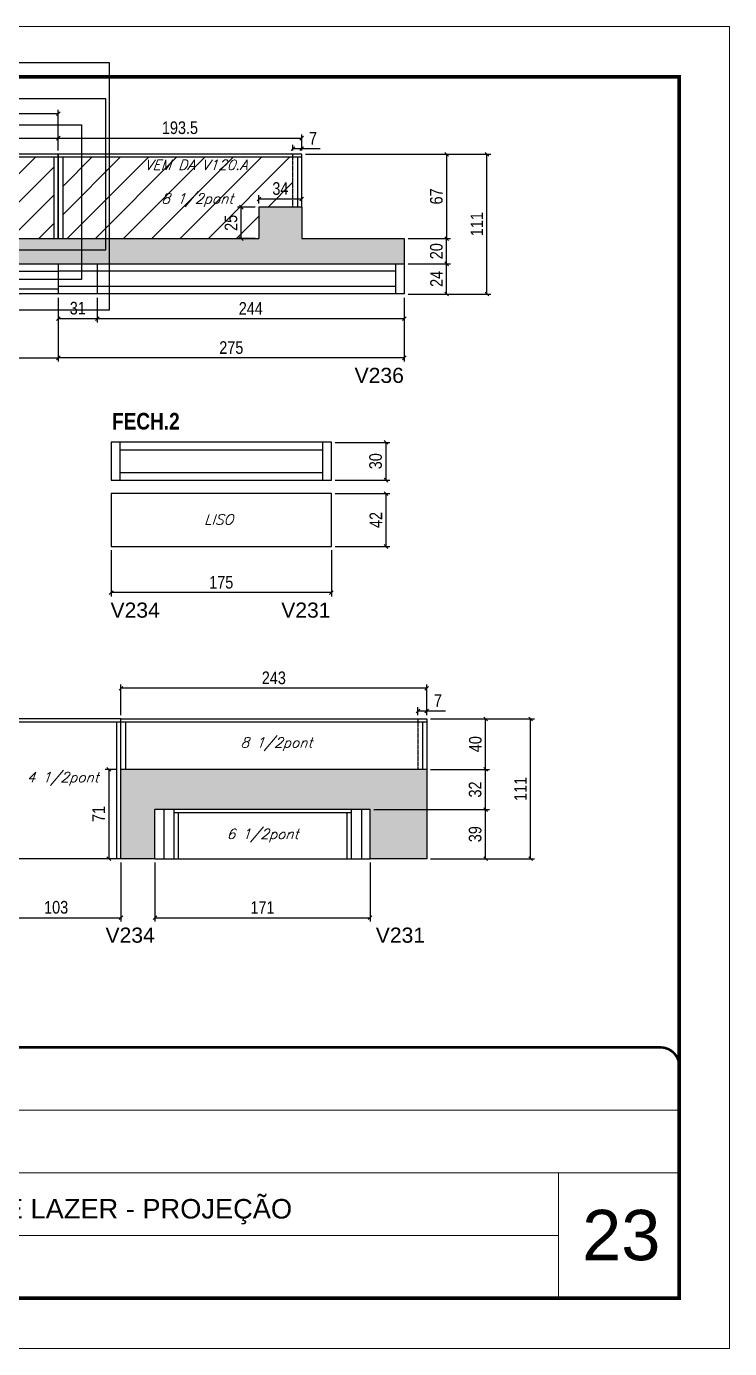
# Model space of a CAD drawing. Extents: x 2603 to 22413, y 1253 to 30260.
# Drawn here: x 6713 to 7271, y 23076 to 24126 of the extents above; entities that cross this region are included whole.
import ezdxf

# ---------------------------------------------------------------- set-up
doc = ezdxf.new("R2010")
doc.units = 0
for name, pattern in [('CONTINUO', [0]), ('DASHED', [0.75, 0.5, -0.25]), ('HIDDEN', [0.375, 0.25, -0.125])]:
    doc.linetypes.add(name, pattern=pattern)
for name, color, linetype in [('5', 5, 'Continuous'), ('COTA', 241, 'Continuous'), ('NOMENCLATURA', 7, 'Continuous'), ('Painéis', 200, 'Continuous'), ('SARR_2.2x7', 40, 'Continuous'), ('SARR_3.5x7', 81, 'Continuous'), ('texto', 7, 'Continuous')]:
    doc.layers.add(name, color=color, linetype=linetype)
for name, color, linetype, lineweight in [('CARIMBO', 255, 'Continuous', 9), ('Folhas', 255, 'Continuous', 9), ('Hachura', 251, 'Continuous', 9), ('SARRAFO DE PRESSAO', 251, 'DASHED', 9)]:
    doc.layers.add(name, color=color, linetype=linetype, lineweight=lineweight)
doc.styles.add('ARIAL', font='arial.ttf')
doc.styles.add('COTA TECNICA', font='techl___.ttf', dxfattribs={"height": 10})
doc.styles.add('Romans', font='romans.shx')
doc.styles.get("Standard").update_dxf_attribs({"font": 'arial.ttf'})
doc.styles.add('TECNICA', font='techb___.ttf', dxfattribs={"height": 10})
doc.dimstyles.new('PAINEL', dxfattribs={"dimtxt": 10, "dimasz": 3, "dimexe": 3, "dimexo": 3, "dimgap": 3, "dimtad": 1, "dimdec": 1, "dimzin": 12, "dimdsep": 46, "dimtxsty": 'COTA TECNICA', "dimblk1": 'OBLIQUE', "dimblk2": 'OBLIQUE', "dimsah": 1, "dimcen": 0.9, "dimclrd": 4, "dimclre": 4, "dimclrt": 240, "dimadec": 1, "dimazin": 3, "dimtfac": 1, "dimtdec": 1, "dimtmove": 0, "dimatfit": 3, "dimfxl": 1, "dimtolj": 1, "dimtzin": 12, "dimarcsym": 0})

# ---------------------------------------------------------------- blocks, each defined once
blk = doc.blocks.new('9999999999')
at = {"color": 30, "linetype": 'CONTINUO'}
for p, q in [((98564.6, 34379.6), (99584, 34379.6)), ((98564.6, 34329.8), (99488, 34329.8)), ((99584, 34329.8), (99488, 34329.8)), ((99488, 34329.8), (99488, 34230.2)), ((98564.6, 34280), (99488, 34280))]:
    blk.add_line(p, q, dxfattribs=at)
at = {"color": 30, "linetype": 'CONTINUO', "const_width": 2}
blk.add_lwpolyline([(99584, 34230.2), (99584, 34414.4, 0.414214), (99569, 34429.4), (98229, 34429.4, 0.414214), (98214, 34414.4), (98214, 34245.2, 0.414214), (98229, 34230.2), (99584, 34230.2)], format="xyb", dxfattribs=at)
at = {"layer": 'Folhas'}
blk.add_lwpolyline([(98139, 34190.2), (99624, 34190.2), (99624, 35240.2), (98139, 35240.2)], close=True, dxfattribs=at)
at = {"layer": 'Folhas', "color": 30, "const_width": 3}
blk.add_lwpolyline([(98214, 34230.2), (99584, 34230.2), (99584, 35200.2), (98214, 35200.2)], close=True, dxfattribs=at)
at = {"color": 7, "linetype": 'Continuous', "ltscale": 5, "style": 'ARIAL'}
blk.add_text('BUSINESS CENTER E LAZER - PROJEÇÃO', height=15.483, dxfattribs=at).set_placement((98837.7, 34293.5))
blk = doc.blocks.new('_Oblique')
at = {"color": 0, "linetype": 'ByBlock', "lineweight": -2}
blk.add_line((-0.5, -0.5), (0.5, 0.5), dxfattribs=at)
blk = doc.blocks.new('*D492')
at = {"layer": 'COTA', "color": 4, "linetype": 'ByBlock', "lineweight": -2, "transparency": 16777216}
for p, q in [((6738, 23910.8), (6738, 23860.1)), ((7013, 23910.8), (7013, 23860.1)), ((7013, 23863.1), (6738, 23863.1))]:
    blk.add_line(p, q, dxfattribs=at)
at = {"layer": 'Defpoints', "color": 0, "linetype": 'ByBlock', "transparency": 16777216}
for p in [(6738, 23913.8), (7013, 23913.8), (6738, 23863.1)]:
    blk.add_point(p, dxfattribs=at)
at = {"layer": 'COTA', "color": 4, "linetype": 'ByBlock', "lineweight": -2, "transparency": 16777216, "xscale": 3, "yscale": 3, "zscale": 3, "rotation": 180}
blk.add_blockref('_Oblique', (6738, 23863.1), dxfattribs=at)
at = {"layer": 'COTA', "color": 4, "linetype": 'ByBlock', "lineweight": -2, "transparency": 16777216, "xscale": 3, "yscale": 3, "zscale": 3}
blk.add_blockref('_Oblique', (7013, 23863.1), dxfattribs=at)
at = {"layer": 'COTA', "color": 240, "linetype": 'ByBlock', "transparency": 16777216, "insert": (6875.5, 23871.2), "char_height": 10, "attachment_point": 5, "style": 'COTA TECNICA'}
blk.add_mtext('\\A1;275', dxfattribs=at)
blk = doc.blocks.new('*D493')
at = {"layer": 'COTA', "color": 4, "linetype": 'ByBlock', "lineweight": -2, "transparency": 16777216}
for p, q in [((6494, 23908.8), (6494, 23860.1)), ((6738, 23910.8), (6738, 23860.1)), ((6494, 23863.1), (6738, 23863.1))]:
    blk.add_line(p, q, dxfattribs=at)
at = {"layer": 'Defpoints', "color": 0, "linetype": 'ByBlock', "transparency": 16777216}
for p in [(6494, 23911.8), (6738, 23913.8), (6738, 23863.1)]:
    blk.add_point(p, dxfattribs=at)
at = {"layer": 'COTA', "color": 4, "linetype": 'ByBlock', "lineweight": -2, "transparency": 16777216, "xscale": 3, "yscale": 3, "zscale": 3, "rotation": 180}
blk.add_blockref('_Oblique', (6494, 23863.1), dxfattribs=at)
at = {"layer": 'COTA', "color": 4, "linetype": 'ByBlock', "lineweight": -2, "transparency": 16777216, "xscale": 3, "yscale": 3, "zscale": 3}
blk.add_blockref('_Oblique', (6738, 23863.1), dxfattribs=at)
at = {"layer": 'COTA', "color": 240, "linetype": 'ByBlock', "transparency": 16777216, "insert": (6616, 23871.2), "char_height": 10, "attachment_point": 5, "style": 'COTA TECNICA'}
blk.add_mtext('\\A1;244', dxfattribs=at)
blk = doc.blocks.new('*D2672')
at = {"layer": 'COTA', "color": 4, "linetype": 'ByBlock', "lineweight": -2, "transparency": 16777216}
for p, q in [((6894.5, 23982.8), (6880.4, 23982.8)), ((6883.4, 23957.8), (6883.4, 23982.8)), ((6894.5, 23957.8), (6880.4, 23957.8))]:
    blk.add_line(p, q, dxfattribs=at)
at = {"layer": 'Defpoints', "color": 0, "linetype": 'ByBlock', "transparency": 16777216}
for p in [(6883.4, 23982.8), (6897.5, 23982.8), (6897.5, 23957.8)]:
    blk.add_point(p, dxfattribs=at)
at = {"layer": 'COTA', "color": 4, "linetype": 'ByBlock', "lineweight": -2, "transparency": 16777216, "xscale": 3, "yscale": 3, "zscale": 3}
for p, rotation in [((6883.4, 23982.8), 90), ((6883.4, 23957.8), 270)]:
    blk.add_blockref('_Oblique', p, dxfattribs=dict(at, rotation=rotation))
at = {"layer": 'COTA', "color": 240, "linetype": 'ByBlock', "transparency": 16777216, "insert": (6875.3, 23970.3), "char_height": 10, "attachment_point": 5, "rotation": 90, "style": 'COTA TECNICA'}
blk.add_mtext('\\A1;25', dxfattribs=at)
blk = doc.blocks.new('*D2673')
at = {"layer": 'COTA', "color": 4, "linetype": 'ByBlock', "lineweight": -2, "transparency": 16777216}
for p, q in [((6897.5, 23985.8), (6897.5, 23992.3)), ((6897.5, 23989.3), (6931.5, 23989.3)), ((6931.5, 23985.8), (6931.5, 23992.3))]:
    blk.add_line(p, q, dxfattribs=at)
at = {"layer": 'Defpoints', "color": 0, "linetype": 'ByBlock', "transparency": 16777216}
for p in [(6897.5, 23982.8), (6931.5, 23989.3), (6931.5, 23982.8)]:
    blk.add_point(p, dxfattribs=at)
at = {"layer": 'COTA', "color": 4, "linetype": 'ByBlock', "lineweight": -2, "transparency": 16777216, "xscale": 3, "yscale": 3, "zscale": 3, "rotation": 180}
blk.add_blockref('_Oblique', (6897.5, 23989.3), dxfattribs=at)
at = {"layer": 'COTA', "color": 4, "linetype": 'ByBlock', "lineweight": -2, "transparency": 16777216, "xscale": 3, "yscale": 3, "zscale": 3}
blk.add_blockref('_Oblique', (6931.5, 23989.3), dxfattribs=at)
at = {"layer": 'COTA', "color": 240, "linetype": 'ByBlock', "transparency": 16777216, "insert": (6914.5, 23997.5), "char_height": 10, "attachment_point": 5, "style": 'COTA TECNICA'}
blk.add_mtext('\\A1;34', dxfattribs=at)
blk = doc.blocks.new('*D2676')
at = {"layer": 'COTA', "color": 4, "linetype": 'ByBlock', "lineweight": -2, "transparency": 16777216}
for p, q in [((6494, 24027.8), (6494, 24040.6)), ((6494, 24037.6), (6738, 24037.6)), ((6738, 24027.8), (6738, 24040.6))]:
    blk.add_line(p, q, dxfattribs=at)
at = {"layer": 'Defpoints', "color": 0, "linetype": 'ByBlock', "transparency": 16777216}
for p in [(6738, 24037.6), (6494, 24024.8), (6738, 24024.8)]:
    blk.add_point(p, dxfattribs=at)
at = {"layer": 'COTA', "color": 4, "linetype": 'ByBlock', "lineweight": -2, "transparency": 16777216, "xscale": 3, "yscale": 3, "zscale": 3, "rotation": 180}
blk.add_blockref('_Oblique', (6494, 24037.6), dxfattribs=at)
at = {"layer": 'COTA', "color": 4, "linetype": 'ByBlock', "lineweight": -2, "transparency": 16777216, "xscale": 3, "yscale": 3, "zscale": 3}
blk.add_blockref('_Oblique', (6738, 24037.6), dxfattribs=at)
at = {"layer": 'COTA', "color": 240, "linetype": 'ByBlock', "transparency": 16777216, "insert": (6616, 24045.6), "char_height": 10, "attachment_point": 5, "style": 'COTA TECNICA'}
blk.add_mtext('\\A1;244', dxfattribs=at)
blk = doc.blocks.new('*D2677')
at = {"layer": 'COTA', "color": 4, "linetype": 'ByBlock', "lineweight": -2, "transparency": 16777216}
for p, q in [((6738, 24027.8), (6738, 24040.6)), ((6738, 24037.6), (6931.5, 24037.6)), ((6931.5, 24027.8), (6931.5, 24040.6))]:
    blk.add_line(p, q, dxfattribs=at)
at = {"layer": 'Defpoints', "color": 0, "linetype": 'ByBlock', "transparency": 16777216}
for p in [(6931.5, 24037.6), (6738, 24024.8), (6931.5, 24024.8)]:
    blk.add_point(p, dxfattribs=at)
at = {"layer": 'COTA', "color": 4, "linetype": 'ByBlock', "lineweight": -2, "transparency": 16777216, "xscale": 3, "yscale": 3, "zscale": 3, "rotation": 180}
blk.add_blockref('_Oblique', (6738, 24037.6), dxfattribs=at)
at = {"layer": 'COTA', "color": 4, "linetype": 'ByBlock', "lineweight": -2, "transparency": 16777216, "xscale": 3, "yscale": 3, "zscale": 3}
blk.add_blockref('_Oblique', (6931.5, 24037.6), dxfattribs=at)
at = {"layer": 'COTA', "color": 240, "linetype": 'ByBlock', "transparency": 16777216, "insert": (6834.7, 24045.8), "char_height": 10, "attachment_point": 5, "style": 'COTA TECNICA'}
blk.add_mtext('\\A1;193.5', dxfattribs=at)
blk = doc.blocks.new('*D2678')
at = {"layer": 'COTA', "color": 4, "linetype": 'ByBlock', "lineweight": -2, "transparency": 16777216}
for p, q in [((6494, 24027.8), (6494, 24060.1)), ((6494, 24057.1), (6738, 24057.1)), ((6738, 24027.8), (6738, 24060.1))]:
    blk.add_line(p, q, dxfattribs=at)
at = {"layer": 'Defpoints', "color": 0, "linetype": 'ByBlock', "transparency": 16777216}
for p in [(6738, 24057.1), (6494, 24024.8), (6738, 24024.8)]:
    blk.add_point(p, dxfattribs=at)
at = {"layer": 'COTA', "color": 4, "linetype": 'ByBlock', "lineweight": -2, "transparency": 16777216, "xscale": 3, "yscale": 3, "zscale": 3, "rotation": 180}
blk.add_blockref('_Oblique', (6494, 24057.1), dxfattribs=at)
at = {"layer": 'COTA', "color": 4, "linetype": 'ByBlock', "lineweight": -2, "transparency": 16777216, "xscale": 3, "yscale": 3, "zscale": 3}
blk.add_blockref('_Oblique', (6738, 24057.1), dxfattribs=at)
at = {"layer": 'COTA', "color": 240, "linetype": 'ByBlock', "transparency": 16777216, "insert": (6616, 24066.3), "char_height": 10, "attachment_point": 5, "style": 'COTA TECNICA'}
blk.add_mtext('\\A1;(3x)', dxfattribs=at)
blk = doc.blocks.new('*D494')
at = {"layer": 'COTA', "color": 4, "linetype": 'ByBlock', "lineweight": -2, "transparency": 16777216}
for p, q in [((7016, 23937.8), (7049.6, 23937.8)), ((7046.6, 23913.8), (7046.6, 23937.8)), ((7016, 23913.8), (7049.6, 23913.8))]:
    blk.add_line(p, q, dxfattribs=at)
at = {"layer": 'Defpoints', "color": 0, "linetype": 'ByBlock', "transparency": 16777216}
for p in [(7013, 23937.8), (7046.6, 23937.8), (7013, 23913.8)]:
    blk.add_point(p, dxfattribs=at)
at = {"layer": 'COTA', "color": 4, "linetype": 'ByBlock', "lineweight": -2, "transparency": 16777216, "xscale": 3, "yscale": 3, "zscale": 3}
for p, rotation in [((7046.6, 23937.8), 90), ((7046.6, 23913.8), 270)]:
    blk.add_blockref('_Oblique', p, dxfattribs=dict(at, rotation=rotation))
at = {"layer": 'COTA', "color": 240, "linetype": 'ByBlock', "transparency": 16777216, "insert": (7038.6, 23925.8), "char_height": 10, "attachment_point": 5, "rotation": 90, "style": 'COTA TECNICA'}
blk.add_mtext('\\A1;24', dxfattribs=at)
blk = doc.blocks.new('*D2679')
at = {"layer": 'COTA', "color": 4, "linetype": 'ByBlock', "lineweight": -2, "transparency": 16777216}
for p, q in [((7016, 23957.8), (7049.6, 23957.8)), ((7046.6, 23937.8), (7046.6, 23957.8)), ((7016, 23937.8), (7049.6, 23937.8))]:
    blk.add_line(p, q, dxfattribs=at)
at = {"layer": 'Defpoints', "color": 0, "linetype": 'ByBlock', "transparency": 16777216}
for p in [(7013, 23957.8), (7046.6, 23957.8), (7013, 23937.8)]:
    blk.add_point(p, dxfattribs=at)
at = {"layer": 'COTA', "color": 4, "linetype": 'ByBlock', "lineweight": -2, "transparency": 16777216, "xscale": 3, "yscale": 3, "zscale": 3}
for p, rotation in [((7046.6, 23957.8), 90), ((7046.6, 23937.8), 270)]:
    blk.add_blockref('_Oblique', p, dxfattribs=dict(at, rotation=rotation))
at = {"layer": 'COTA', "color": 240, "linetype": 'ByBlock', "transparency": 16777216, "insert": (7038.5, 23947.8), "char_height": 10, "attachment_point": 5, "rotation": 90, "style": 'COTA TECNICA'}
blk.add_mtext('\\A1;20', dxfattribs=at)
blk = doc.blocks.new('*D2680')
at = {"layer": 'COTA', "color": 4, "linetype": 'ByBlock', "lineweight": -2, "transparency": 16777216}
for p, q in [((6934.5, 24024.8), (7049.6, 24024.8)), ((7046.6, 24024.8), (7046.6, 23957.8)), ((7016, 23957.8), (7049.6, 23957.8))]:
    blk.add_line(p, q, dxfattribs=at)
at = {"layer": 'Defpoints', "color": 0, "linetype": 'ByBlock', "transparency": 16777216}
for p in [(6931.5, 24024.8), (7013, 23957.8), (7046.6, 23957.8)]:
    blk.add_point(p, dxfattribs=at)
at = {"layer": 'COTA', "color": 4, "linetype": 'ByBlock', "lineweight": -2, "transparency": 16777216, "xscale": 3, "yscale": 3, "zscale": 3}
for p, rotation in [((7046.6, 24024.8), 90), ((7046.6, 23957.8), 270)]:
    blk.add_blockref('_Oblique', p, dxfattribs=dict(at, rotation=rotation))
at = {"layer": 'COTA', "color": 240, "linetype": 'ByBlock', "transparency": 16777216, "insert": (7038.5, 23991.3), "char_height": 10, "attachment_point": 5, "rotation": 90, "style": 'COTA TECNICA'}
blk.add_mtext('\\A1;67', dxfattribs=at)
blk = doc.blocks.new('*D2681')
at = {"layer": 'COTA', "color": 4, "linetype": 'ByBlock', "lineweight": -2, "transparency": 16777216}
for p, q in [((6934.5, 24024.8), (7081.7, 24024.8)), ((7078.7, 23913.8), (7078.7, 24024.8)), ((7016, 23913.8), (7081.7, 23913.8))]:
    blk.add_line(p, q, dxfattribs=at)
at = {"layer": 'Defpoints', "color": 0, "linetype": 'ByBlock', "transparency": 16777216}
for p in [(6931.5, 24024.8), (7078.7, 24024.8), (7013, 23913.8)]:
    blk.add_point(p, dxfattribs=at)
at = {"layer": 'COTA', "color": 4, "linetype": 'ByBlock', "lineweight": -2, "transparency": 16777216, "xscale": 3, "yscale": 3, "zscale": 3}
for p, rotation in [((7078.7, 24024.8), 90), ((7078.7, 23913.8), 270)]:
    blk.add_blockref('_Oblique', p, dxfattribs=dict(at, rotation=rotation))
at = {"layer": 'COTA', "color": 240, "linetype": 'ByBlock', "transparency": 16777216, "insert": (7070.6, 23969.3), "char_height": 10, "attachment_point": 5, "rotation": 90, "style": 'COTA TECNICA'}
blk.add_mtext('\\A1;111', dxfattribs=at)
blk = doc.blocks.new('*D2659')
at = {"layer": 'COTA', "color": 4, "linetype": 'ByBlock', "lineweight": -2, "transparency": 16777216}
for p, q in [((6924.5, 24027.8), (6924.5, 24032.3)), ((6924.5, 24029.3), (6931.5, 24029.3)), ((6931.5, 24027.8), (6931.5, 24032.3)), ((6931.5, 24029.3), (6946.2, 24029.3))]:
    blk.add_line(p, q, dxfattribs=at)
at = {"layer": 'Defpoints', "color": 0, "linetype": 'ByBlock', "transparency": 16777216}
for p in [(6924.5, 24024.8), (6931.5, 24029.3), (6931.5, 24024.8)]:
    blk.add_point(p, dxfattribs=at)
at = {"layer": 'COTA', "color": 4, "linetype": 'ByBlock', "lineweight": -2, "transparency": 16777216, "xscale": 3, "yscale": 3, "zscale": 3, "rotation": 180}
blk.add_blockref('_Oblique', (6924.5, 24029.3), dxfattribs=at)
at = {"layer": 'COTA', "color": 4, "linetype": 'ByBlock', "lineweight": -2, "transparency": 16777216, "xscale": 3, "yscale": 3, "zscale": 3}
blk.add_blockref('_Oblique', (6931.5, 24029.3), dxfattribs=at)
at = {"layer": 'COTA', "color": 240, "linetype": 'ByBlock', "transparency": 16777216, "insert": (6940.4, 24037.4), "char_height": 10, "attachment_point": 5, "style": 'COTA TECNICA'}
blk.add_mtext('\\A1;7', dxfattribs=at)
blk = doc.blocks.new('*D491')
at = {"layer": 'COTA', "color": 4, "linetype": 'ByBlock', "lineweight": -2, "transparency": 16777216}
for p, q in [((6784.8, 23536.3), (6775.2, 23536.3)), ((6778.2, 23536.3), (6778.2, 23465.3)), ((6784.8, 23465.3), (6775.2, 23465.3))]:
    blk.add_line(p, q, dxfattribs=at)
at = {"layer": 'Defpoints', "color": 0, "linetype": 'ByBlock', "transparency": 16777216}
for p in [(6787.8, 23536.3), (6778.2, 23465.3), (6787.8, 23465.3)]:
    blk.add_point(p, dxfattribs=at)
at = {"layer": 'COTA', "color": 4, "linetype": 'ByBlock', "lineweight": -2, "transparency": 16777216, "xscale": 3, "yscale": 3, "zscale": 3}
for p, rotation in [((6778.2, 23536.3), 90), ((6778.2, 23465.3), 270)]:
    blk.add_blockref('_Oblique', p, dxfattribs=dict(at, rotation=rotation))
at = {"layer": 'COTA', "color": 240, "linetype": 'ByBlock', "transparency": 16777216, "insert": (6770.1, 23500.8), "char_height": 10, "attachment_point": 5, "rotation": 90, "style": 'COTA TECNICA'}
blk.add_mtext('\\A1;71', dxfattribs=at)
blk = doc.blocks.new('*D2662')
at = {"layer": 'COTA', "color": 4, "linetype": 'ByBlock', "lineweight": -2, "transparency": 16777216}
for p, q in [((6684.8, 23462.3), (6684.8, 23415.5)), ((6787.8, 23462.3), (6787.8, 23415.5)), ((6684.8, 23418.5), (6787.8, 23418.5))]:
    blk.add_line(p, q, dxfattribs=at)
at = {"layer": 'Defpoints', "color": 0, "linetype": 'ByBlock', "transparency": 16777216}
for p in [(6684.8, 23465.3), (6787.8, 23465.3), (6787.8, 23418.5)]:
    blk.add_point(p, dxfattribs=at)
at = {"layer": 'COTA', "color": 4, "linetype": 'ByBlock', "lineweight": -2, "transparency": 16777216, "xscale": 3, "yscale": 3, "zscale": 3, "rotation": 180}
blk.add_blockref('_Oblique', (6684.8, 23418.5), dxfattribs=at)
at = {"layer": 'COTA', "color": 4, "linetype": 'ByBlock', "lineweight": -2, "transparency": 16777216, "xscale": 3, "yscale": 3, "zscale": 3}
blk.add_blockref('_Oblique', (6787.8, 23418.5), dxfattribs=at)
at = {"layer": 'COTA', "color": 240, "linetype": 'ByBlock', "transparency": 16777216, "insert": (6736.3, 23426.7), "char_height": 10, "attachment_point": 5, "style": 'COTA TECNICA'}
blk.add_mtext('\\A1;103', dxfattribs=at)
blk = doc.blocks.new('*D2663')
at = {"layer": 'COTA', "color": 4, "linetype": 'ByBlock', "lineweight": -2, "transparency": 16777216}
for p, q in [((6814.8, 23462.3), (6814.8, 23415.5)), ((6985.8, 23462.3), (6985.8, 23415.5)), ((6814.8, 23418.5), (6985.8, 23418.5))]:
    blk.add_line(p, q, dxfattribs=at)
at = {"layer": 'Defpoints', "color": 0, "linetype": 'ByBlock', "transparency": 16777216}
for p in [(6814.8, 23465.3), (6985.8, 23465.3), (6985.8, 23418.5)]:
    blk.add_point(p, dxfattribs=at)
at = {"layer": 'COTA', "color": 4, "linetype": 'ByBlock', "lineweight": -2, "transparency": 16777216, "xscale": 3, "yscale": 3, "zscale": 3, "rotation": 180}
blk.add_blockref('_Oblique', (6814.8, 23418.5), dxfattribs=at)
at = {"layer": 'COTA', "color": 4, "linetype": 'ByBlock', "lineweight": -2, "transparency": 16777216, "xscale": 3, "yscale": 3, "zscale": 3}
blk.add_blockref('_Oblique', (6985.8, 23418.5), dxfattribs=at)
at = {"layer": 'COTA', "color": 240, "linetype": 'ByBlock', "transparency": 16777216, "insert": (6900.3, 23426.6), "char_height": 10, "attachment_point": 5, "style": 'COTA TECNICA'}
blk.add_mtext('\\A1;171', dxfattribs=at)
blk = doc.blocks.new('*D2664')
at = {"layer": 'COTA', "color": 4, "linetype": 'ByBlock', "lineweight": -2, "transparency": 16777216}
for p, q in [((6787.8, 23579.3), (6787.8, 23603.7)), ((7030.8, 23600.7), (6787.8, 23600.7)), ((7030.8, 23579.3), (7030.8, 23603.7))]:
    blk.add_line(p, q, dxfattribs=at)
at = {"layer": 'Defpoints', "color": 0, "linetype": 'ByBlock', "transparency": 16777216}
for p in [(6787.8, 23600.7), (6787.8, 23576.3), (7030.8, 23576.3)]:
    blk.add_point(p, dxfattribs=at)
at = {"layer": 'COTA', "color": 4, "linetype": 'ByBlock', "lineweight": -2, "transparency": 16777216, "xscale": 3, "yscale": 3, "zscale": 3, "rotation": 180}
blk.add_blockref('_Oblique', (6787.8, 23600.7), dxfattribs=at)
at = {"layer": 'COTA', "color": 4, "linetype": 'ByBlock', "lineweight": -2, "transparency": 16777216, "xscale": 3, "yscale": 3, "zscale": 3}
blk.add_blockref('_Oblique', (7030.8, 23600.7), dxfattribs=at)
at = {"layer": 'COTA', "color": 240, "linetype": 'ByBlock', "transparency": 16777216, "insert": (6909.3, 23608.9), "char_height": 10, "attachment_point": 5, "style": 'COTA TECNICA'}
blk.add_mtext('\\A1;243', dxfattribs=at)
blk = doc.blocks.new('*D2665')
at = {"layer": 'COTA', "color": 4, "linetype": 'ByBlock', "lineweight": -2, "transparency": 16777216}
for p, q in [((6988.8, 23504.3), (7080.6, 23504.3)), ((7077.6, 23465.3), (7077.6, 23504.3)), ((7033.8, 23465.3), (7080.6, 23465.3))]:
    blk.add_line(p, q, dxfattribs=at)
at = {"layer": 'Defpoints', "color": 0, "linetype": 'ByBlock', "transparency": 16777216}
for p in [(6985.8, 23504.3), (7077.6, 23504.3), (7030.8, 23465.3)]:
    blk.add_point(p, dxfattribs=at)
at = {"layer": 'COTA', "color": 4, "linetype": 'ByBlock', "lineweight": -2, "transparency": 16777216, "xscale": 3, "yscale": 3, "zscale": 3}
for p, rotation in [((7077.6, 23504.3), 90), ((7077.6, 23465.3), 270)]:
    blk.add_blockref('_Oblique', p, dxfattribs=dict(at, rotation=rotation))
at = {"layer": 'COTA', "color": 240, "linetype": 'ByBlock', "transparency": 16777216, "insert": (7069.3, 23484.8), "char_height": 10, "attachment_point": 5, "rotation": 90, "style": 'COTA TECNICA'}
blk.add_mtext('\\A1;39', dxfattribs=at)
blk = doc.blocks.new('*D2666')
at = {"layer": 'COTA', "color": 4, "linetype": 'ByBlock', "lineweight": -2, "transparency": 16777216}
for p, q in [((7033.8, 23536.3), (7080.6, 23536.3)), ((7077.6, 23504.3), (7077.6, 23536.3)), ((6988.8, 23504.3), (7080.6, 23504.3))]:
    blk.add_line(p, q, dxfattribs=at)
at = {"layer": 'Defpoints', "color": 0, "linetype": 'ByBlock', "transparency": 16777216}
for p in [(7030.8, 23536.3), (7077.6, 23536.3), (6985.8, 23504.3)]:
    blk.add_point(p, dxfattribs=at)
at = {"layer": 'COTA', "color": 4, "linetype": 'ByBlock', "lineweight": -2, "transparency": 16777216, "xscale": 3, "yscale": 3, "zscale": 3}
for p, rotation in [((7077.6, 23536.3), 90), ((7077.6, 23504.3), 270)]:
    blk.add_blockref('_Oblique', p, dxfattribs=dict(at, rotation=rotation))
at = {"layer": 'COTA', "color": 240, "linetype": 'ByBlock', "transparency": 16777216, "insert": (7069.3, 23520.3), "char_height": 10, "attachment_point": 5, "rotation": 90, "style": 'COTA TECNICA'}
blk.add_mtext('\\A1;32', dxfattribs=at)
blk = doc.blocks.new('*D2667')
at = {"layer": 'COTA', "color": 4, "linetype": 'ByBlock', "lineweight": -2, "transparency": 16777216}
for p, q in [((7033.8, 23576.3), (7080.6, 23576.3)), ((7077.6, 23536.3), (7077.6, 23576.3)), ((7033.8, 23536.3), (7080.6, 23536.3))]:
    blk.add_line(p, q, dxfattribs=at)
at = {"layer": 'Defpoints', "color": 0, "linetype": 'ByBlock', "transparency": 16777216}
for p in [(7030.8, 23576.3), (7077.6, 23576.3), (7030.8, 23536.3)]:
    blk.add_point(p, dxfattribs=at)
at = {"layer": 'COTA', "color": 4, "linetype": 'ByBlock', "lineweight": -2, "transparency": 16777216, "xscale": 3, "yscale": 3, "zscale": 3}
for p, rotation in [((7077.6, 23576.3), 90), ((7077.6, 23536.3), 270)]:
    blk.add_blockref('_Oblique', p, dxfattribs=dict(at, rotation=rotation))
at = {"layer": 'COTA', "color": 240, "linetype": 'ByBlock', "transparency": 16777216, "insert": (7069.5, 23556.3), "char_height": 10, "attachment_point": 5, "rotation": 90, "style": 'COTA TECNICA'}
blk.add_mtext('\\A1;40', dxfattribs=at)
blk = doc.blocks.new('*D2557')
at = {"layer": 'COTA', "color": 4, "linetype": 'ByBlock', "lineweight": -2, "transparency": 16777216}
for p, q in [((7033.8, 23576.3), (7116.4, 23576.3)), ((7113.4, 23465.3), (7113.4, 23576.3)), ((7033.8, 23465.3), (7116.4, 23465.3))]:
    blk.add_line(p, q, dxfattribs=at)
at = {"layer": 'Defpoints', "color": 0, "linetype": 'ByBlock', "transparency": 16777216}
for p in [(7030.8, 23576.3), (7113.4, 23576.3), (7030.8, 23465.3)]:
    blk.add_point(p, dxfattribs=at)
at = {"layer": 'COTA', "color": 4, "linetype": 'ByBlock', "lineweight": -2, "transparency": 16777216, "xscale": 3, "yscale": 3, "zscale": 3}
for p, rotation in [((7113.4, 23576.3), 90), ((7113.4, 23465.3), 270)]:
    blk.add_blockref('_Oblique', p, dxfattribs=dict(at, rotation=rotation))
at = {"layer": 'COTA', "color": 240, "linetype": 'ByBlock', "transparency": 16777216, "insert": (7105.3, 23520.8), "char_height": 10, "attachment_point": 5, "rotation": 90, "style": 'COTA TECNICA'}
blk.add_mtext('\\A1;111', dxfattribs=at)
blk = doc.blocks.new('*D2558')
at = {"layer": 'COTA', "color": 4, "linetype": 'ByBlock', "lineweight": -2, "transparency": 16777216}
for p, q in [((7023.8, 23579.3), (7023.8, 23585.7)), ((7030.8, 23579.3), (7030.8, 23585.7)), ((7023.8, 23582.7), (7030.8, 23582.7)), ((7030.8, 23582.7), (7045.6, 23582.7))]:
    blk.add_line(p, q, dxfattribs=at)
at = {"layer": 'Defpoints', "color": 0, "linetype": 'ByBlock', "transparency": 16777216}
for p in [(7023.8, 23576.3), (7030.8, 23582.7), (7030.8, 23576.3)]:
    blk.add_point(p, dxfattribs=at)
at = {"layer": 'COTA', "color": 4, "linetype": 'ByBlock', "lineweight": -2, "transparency": 16777216, "xscale": 3, "yscale": 3, "zscale": 3, "rotation": 180}
blk.add_blockref('_Oblique', (7023.8, 23582.7), dxfattribs=at)
at = {"layer": 'COTA', "color": 4, "linetype": 'ByBlock', "lineweight": -2, "transparency": 16777216, "xscale": 3, "yscale": 3, "zscale": 3}
blk.add_blockref('_Oblique', (7030.8, 23582.7), dxfattribs=at)
at = {"layer": 'COTA', "color": 240, "linetype": 'ByBlock', "transparency": 16777216, "insert": (7039.7, 23590.8), "char_height": 10, "attachment_point": 5, "style": 'COTA TECNICA'}
blk.add_mtext('\\A1;7', dxfattribs=at)
blk = doc.blocks.new('*D2561')
at = {"layer": 'COTA', "color": 4, "linetype": 'ByBlock', "lineweight": -2, "transparency": 16777216}
for p, q in [((6780, 23710.3), (6780, 23673.7)), ((6955, 23710.3), (6955, 23673.7)), ((6955, 23676.7), (6780, 23676.7))]:
    blk.add_line(p, q, dxfattribs=at)
at = {"layer": 'Defpoints', "color": 0, "linetype": 'ByBlock', "transparency": 16777216}
for p in [(6780, 23713.3), (6955, 23713.3), (6780, 23676.7)]:
    blk.add_point(p, dxfattribs=at)
at = {"layer": 'COTA', "color": 4, "linetype": 'ByBlock', "lineweight": -2, "transparency": 16777216, "xscale": 3, "yscale": 3, "zscale": 3, "rotation": 180}
blk.add_blockref('_Oblique', (6780, 23676.7), dxfattribs=at)
at = {"layer": 'COTA', "color": 4, "linetype": 'ByBlock', "lineweight": -2, "transparency": 16777216, "xscale": 3, "yscale": 3, "zscale": 3}
blk.add_blockref('_Oblique', (6955, 23676.7), dxfattribs=at)
at = {"layer": 'COTA', "color": 240, "linetype": 'ByBlock', "transparency": 16777216, "insert": (6867.5, 23684.8), "char_height": 10, "attachment_point": 5, "style": 'COTA TECNICA'}
blk.add_mtext('\\A1;175', dxfattribs=at)
blk = doc.blocks.new('*D2562')
at = {"layer": 'COTA', "color": 4, "linetype": 'ByBlock', "lineweight": -2, "transparency": 16777216}
for p, q in [((6958, 23755.3), (7001.4, 23755.3)), ((6998.4, 23755.3), (6998.4, 23713.3)), ((6958, 23713.3), (7001.4, 23713.3))]:
    blk.add_line(p, q, dxfattribs=at)
at = {"layer": 'Defpoints', "color": 0, "linetype": 'ByBlock', "transparency": 16777216}
for p in [(6955, 23755.3), (6955, 23713.3), (6998.4, 23713.3)]:
    blk.add_point(p, dxfattribs=at)
at = {"layer": 'COTA', "color": 4, "linetype": 'ByBlock', "lineweight": -2, "transparency": 16777216, "xscale": 3, "yscale": 3, "zscale": 3}
for p, rotation in [((6998.4, 23755.3), 90), ((6998.4, 23713.3), 270)]:
    blk.add_blockref('_Oblique', p, dxfattribs=dict(at, rotation=rotation))
at = {"layer": 'COTA', "color": 240, "linetype": 'ByBlock', "transparency": 16777216, "insert": (6990.4, 23734.3), "char_height": 10, "attachment_point": 5, "rotation": 90, "style": 'COTA TECNICA'}
blk.add_mtext('\\A1;42', dxfattribs=at)
blk = doc.blocks.new('*D2563')
at = {"layer": 'COTA', "color": 4, "linetype": 'ByBlock', "lineweight": -2, "transparency": 16777216}
for p, q in [((6958, 23796), (7001.4, 23796)), ((6998.4, 23796), (6998.4, 23766)), ((6958, 23766), (7001.4, 23766))]:
    blk.add_line(p, q, dxfattribs=at)
at = {"layer": 'Defpoints', "color": 0, "linetype": 'ByBlock', "transparency": 16777216}
for p in [(6955, 23796), (6955, 23766), (6998.4, 23766)]:
    blk.add_point(p, dxfattribs=at)
at = {"layer": 'COTA', "color": 4, "linetype": 'ByBlock', "lineweight": -2, "transparency": 16777216, "xscale": 3, "yscale": 3, "zscale": 3}
for p, rotation in [((6998.4, 23796), 90), ((6998.4, 23766), 270)]:
    blk.add_blockref('_Oblique', p, dxfattribs=dict(at, rotation=rotation))
at = {"layer": 'COTA', "color": 240, "linetype": 'ByBlock', "transparency": 16777216, "insert": (6990.2, 23781), "char_height": 10, "attachment_point": 5, "rotation": 90, "style": 'COTA TECNICA'}
blk.add_mtext('\\A1;30', dxfattribs=at)
blk = doc.blocks.new('*D1603')
at = {"layer": 'COTA', "color": 4, "linetype": 'ByBlock', "lineweight": -2, "transparency": 16777216}
for p, q in [((6738, 23910.8), (6738, 23891.3)), ((6769, 23910.8), (6769, 23891.3)), ((6738, 23894.3), (6769, 23894.3))]:
    blk.add_line(p, q, dxfattribs=at)
at = {"layer": 'Defpoints', "color": 0, "linetype": 'ByBlock', "transparency": 16777216}
for p in [(6738, 23913.8), (6769, 23913.8), (6769, 23894.3)]:
    blk.add_point(p, dxfattribs=at)
at = {"layer": 'COTA', "color": 4, "linetype": 'ByBlock', "lineweight": -2, "transparency": 16777216, "xscale": 3, "yscale": 3, "zscale": 3, "rotation": 180}
blk.add_blockref('_Oblique', (6738, 23894.3), dxfattribs=at)
at = {"layer": 'COTA', "color": 4, "linetype": 'ByBlock', "lineweight": -2, "transparency": 16777216, "xscale": 3, "yscale": 3, "zscale": 3}
blk.add_blockref('_Oblique', (6769, 23894.3), dxfattribs=at)
at = {"layer": 'COTA', "color": 240, "linetype": 'ByBlock', "transparency": 16777216, "insert": (6753.5, 23902.5), "char_height": 10, "attachment_point": 5, "style": 'COTA TECNICA'}
blk.add_mtext('\\A1;31', dxfattribs=at)
blk = doc.blocks.new('*D1604')
at = {"layer": 'COTA', "color": 4, "linetype": 'ByBlock', "lineweight": -2, "transparency": 16777216}
for p, q in [((6769, 23910.8), (6769, 23891.3)), ((7013, 23910.8), (7013, 23891.3)), ((6769, 23894.3), (7013, 23894.3))]:
    blk.add_line(p, q, dxfattribs=at)
at = {"layer": 'Defpoints', "color": 0, "linetype": 'ByBlock', "transparency": 16777216}
for p in [(6769, 23913.8), (7013, 23913.8), (7013, 23894.3)]:
    blk.add_point(p, dxfattribs=at)
at = {"layer": 'COTA', "color": 4, "linetype": 'ByBlock', "lineweight": -2, "transparency": 16777216, "xscale": 3, "yscale": 3, "zscale": 3, "rotation": 180}
blk.add_blockref('_Oblique', (6769, 23894.3), dxfattribs=at)
at = {"layer": 'COTA', "color": 4, "linetype": 'ByBlock', "lineweight": -2, "transparency": 16777216, "xscale": 3, "yscale": 3, "zscale": 3}
blk.add_blockref('_Oblique', (7013, 23894.3), dxfattribs=at)
at = {"layer": 'COTA', "color": 240, "linetype": 'ByBlock', "transparency": 16777216, "insert": (6891, 23902.4), "char_height": 10, "attachment_point": 5, "style": 'COTA TECNICA'}
blk.add_mtext('\\A1;244', dxfattribs=at)

msp = doc.modelspace()

# ---------------------------------------------------------------- hatches: boundary and pattern name
at = {"layer": 'COTA', "linetype": 'ByBlock'}
h = msp.add_hatch(dxfattribs=at)
h.set_pattern_fill('AR-CONC', color=256, scale=0.03)
h.set_pattern_definition([(50, (-126418.0314, -5371.0305), (5.46554007, -0.47817257), [0.5715, -6.2865]), (355, (-126418.0314, -5371.0305), (-1.05730264, 5.73170536), [0.4572, -5.02921753]), (100.4514447, (-126417.576, -5371.0704), (4.40823741, 5.25353256), [0.48570026, -5.34270734]), (46.1842, (-126418.0314, -5369.5065), (8.13237123, -1.26126984), [0.85725, -9.42975]), (96.6355576, (-126417.354, -5369.612), (7.122124, 7.42278374), [0.7285507, -8.01406824]), (351.184151, (-126418.031, -5369.5065), (7.122124, 7.42278374), [0.685799, -7.54379196]), (21, (-126417.2694, -5369.8875), (4.54843174, -3.06795595), [0.5715, -6.2865]), (326, (-126417.2694, -5369.8875), (1.85406085, 5.52563898), [0.4572, -5.0292]), (71.451445, (-126416.8904, -5370.143), (6.40249258, 2.45768307), [0.48570026, -5.34269813]), (37.5, (-126418.0314, -5371.0305), (0.092658098, 2.536651166), [0, -4.96824, 0, -5.1054, 0, -5.04825]), (7.5, (-126418.0314, -5371.0305), (2.004589875, 3.005417245), [0, -2.91084, 0, -4.85394, 0, -1.92405]), (327.5, (-126419.7307, -5371.0305), (4.067717855, -0.17186232), [0, -1.905, 0, -5.9436, 0, -7.8867]), (317.5, (-126420.4927, -5371.0305), (4.44387544, 0.76279473), [0, -2.4765, 0, -3.94716, 0, -5.6007])])
h.paths.add_polyline_path([(6897.5, 23957.85), (6738, 23957.85), (6494, 23957.85), (6299, 23957.85), (6299, 23982.85), (6250, 23982.85), (6250, 23928.85), (6299, 23928.85), (6299, 23937.85), (7013, 23937.85), (7013, 23957.85), (6931.5, 23957.85), (6931.5, 23982.85), (6897.5, 23982.85)])
h = msp.add_hatch(dxfattribs=at)
h.set_pattern_fill('AR-CONC', color=256, scale=0.03)
h.set_pattern_definition([(50, (-126418.0314, -5399.7454), (5.46554007, -0.47817257), [0.5715, -6.2865]), (355, (-126418.0314, -5399.7454), (-1.05730264, 5.73170536), [0.4572, -5.02921753]), (100.4514447, (-126417.576, -5399.785), (4.40823741, 5.25353256), [0.48570026, -5.34270734]), (46.1842, (-126418.0314, -5398.2214), (8.13237123, -1.26126984), [0.85725, -9.42975]), (96.6355576, (-126417.354, -5398.3265), (7.122124, 7.42278374), [0.7285507, -8.01406824]), (351.184151, (-126418.031, -5398.221), (7.122124, 7.42278374), [0.685799, -7.54379196]), (21, (-126417.2694, -5398.6024), (4.54843174, -3.06795595), [0.5715, -6.2865]), (326, (-126417.2694, -5398.6024), (1.85406085, 5.52563898), [0.4572, -5.0292]), (71.451445, (-126416.8904, -5398.858), (6.40249258, 2.45768307), [0.48570026, -5.34269813]), (37.5, (-126418.0314, -5399.7454), (0.092658098, 2.536651166), [0, -4.96824, 0, -5.1054, 0, -5.04825]), (7.5, (-126418.0314, -5399.7454), (2.004589875, 3.005417245), [0, -2.91084, 0, -4.85394, 0, -1.92405]), (327.5, (-126419.7307, -5399.7454), (4.067717855, -0.17186232), [0, -1.905, 0, -5.9436, 0, -7.8867]), (317.5, (-126420.4927, -5399.7454), (4.44387544, 0.76279473), [0, -2.4765, 0, -3.94716, 0, -5.6007])])
h.paths.add_polyline_path([(6657.84, 23481.29), (6593.34, 23481.29), (6349.34, 23481.29), (6139.34, 23481.29), (6139.34, 23536.29), (6105.34, 23536.29), (6105.34, 23467.29), (6684.84, 23467.29), (6684.84, 23536.29), (6657.84, 23536.29)])
h.paths.add_polyline_path([(6787.84, 23536.29), (6787.84, 23465.29), (6814.84, 23465.29), (6814.84, 23504.29), (6985.84, 23504.29), (6985.84, 23465.29), (7030.84, 23465.29), (7030.84, 23536.29)])
at = {"layer": 'Hachura', "linetype": 'ByBlock'}
h = msp.add_hatch(dxfattribs=at)
h.set_pattern_fill('ANSI31', color=256, scale=5)
h.set_pattern_definition([(45, (-126418.031, -5371.03), (-11.2253202, 11.2253202), [])])
h.paths.add_polyline_path([(6257, 24022.65), (6257, 23982.85), (6299, 23982.85), (6299, 24022.65)])
h.paths.add_polyline_path([(6302.5, 24022.65), (6302.5, 23957.85), (6490.5, 23957.85), (6490.5, 24022.65)])
h.paths.add_polyline_path([(6734.5, 23957.85), (6734.5, 24022.65), (6497.5, 24022.65), (6497.5, 23957.85)])
h.paths.add_polyline_path([(6897.5, 23957.85), (6897.5, 23982.85), (6924.5, 23982.85), (6924.5, 24022.65), (6741.5, 24022.65), (6741.5, 23957.85)])

# ---------------------------------------------------------------- linework, layer by layer
at = {"layer": 'COTA', "linetype": 'ByBlock'}
for p, q in [((6931.5, 23982.85), (6931.5, 23957.85)), ((6931.5, 23957.85), (7013, 23957.85)), ((7013, 23957.85), (7013, 23937.85)), ((7030.84, 23536.29), (7030.84, 23465.29)), ((6814.84, 23465.29), (6787.84, 23465.29)), ((7030.84, 23465.29), (6985.84, 23465.29))]:
    msp.add_line(p, q, dxfattribs=at)
at = {"layer": 'COTA'}
for points in [[(6439.07, 24097.78), (6778.37, 24097.78), (6778.37, 23900.85), (6439.07, 23900.85)], [(6775.74, 24068.81), (6217.16, 24068.81), (6217.16, 23948.87), (6775.74, 23948.87)], [(6455.74, 24048.28), (6756.43, 24048.28), (6756.43, 23925.26), (6455.74, 23925.26)]]:
    msp.add_lwpolyline(points, close=True, dxfattribs=at)
at = {"layer": 'Painéis', "linetype": 'Continuous'}
for p, q in [((6931.5, 24024.85), (6738, 24024.85)), ((6738, 24024.85), (6738, 23957.85)), ((6931.5, 23982.85), (6931.5, 24024.85)), ((6897.5, 23982.85), (6897.5, 23957.85)), ((6931.5, 23982.85), (6897.5, 23982.85)), ((6738, 23957.85), (6897.5, 23957.85)), ((6299, 23937.85), (7013, 23937.85)), ((6738, 23937.85), (6738, 23913.85)), ((6769, 23937.85), (6769, 23913.85)), ((7013, 23937.85), (7013, 23913.85)), ((7013, 23913.85), (6600, 23913.85)), ((6787.84, 23576.29), (6684.84, 23576.29)), ((6787.84, 23465.29), (6787.84, 23576.29)), ((6787.84, 23576.29), (7030.84, 23576.29)), ((7030.84, 23576.29), (7030.84, 23536.29)), ((7030.84, 23536.29), (6787.84, 23536.29)), ((6814.84, 23465.29), (6814.84, 23504.29)), ((6985.84, 23504.29), (6814.84, 23504.29)), ((6985.84, 23465.29), (6985.84, 23504.29)), ((6787.84, 23465.29), (6684.84, 23465.29)), ((6814.84, 23465.29), (6985.84, 23465.29))]:
    msp.add_line(p, q, dxfattribs=at)
for points in [[(6738, 24024.85), (6494, 24024.85), (6494, 23957.85), (6738, 23957.85)], [(6780.03, 23766.05), (6955.03, 23766.05), (6955.03, 23796.05), (6780.03, 23796.05)], [(6780.03, 23713.29), (6955.03, 23713.29), (6955.03, 23755.29), (6780.03, 23755.29)]]:
    msp.add_lwpolyline(points, close=True, dxfattribs=at)
at = {"layer": 'SARR_2.2x7', "linetype": 'HIDDEN'}
for p, q in [((6924.5, 23982.85), (6924.5, 24024.85)), ((7023.84, 23576.29), (7023.84, 23536.29))]:
    msp.add_line(p, q, dxfattribs=at)
at = {"layer": 'SARR_2.2x7', "linetype": 'Continuous'}
for p, q in [((6494, 24022.65), (6738, 24022.65)), ((6738, 24022.65), (6931.5, 24022.65)), ((6494, 23931.85), (6738, 23931.85)), ((7006, 23931.85), (6738, 23931.85)), ((7006, 23937.85), (7006, 23913.85)), ((7006, 23919.85), (6738, 23919.85)), ((6494, 23917.85), (6738, 23917.85)), ((6787.03, 23796.05), (6787.03, 23766.05)), ((6948.03, 23796.05), (6948.03, 23766.05)), ((6787.03, 23790.05), (6948.03, 23790.05)), ((6787.03, 23772.05), (6948.03, 23772.05)), ((6684.84, 23574.09), (6787.84, 23574.09)), ((6787.84, 23574.09), (7030.84, 23574.09)), ((6821.84, 23504.29), (6821.84, 23465.29)), ((6829.84, 23502.09), (6970.84, 23502.09)), ((6978.84, 23504.29), (6978.84, 23465.29))]:
    msp.add_line(p, q, dxfattribs=at)
at = {"layer": 'SARR_3.5x7'}
for p, q in [((6734.5, 24022.65), (6734.5, 23957.85)), ((6741.5, 24022.65), (6741.5, 23957.85)), ((6928, 24022.65), (6928, 23982.85)), ((6784.34, 23574.09), (6784.34, 23465.29)), ((6791.34, 23574.09), (6791.34, 23536.29)), ((7027.34, 23574.09), (7027.34, 23536.29)), ((6829.84, 23504.29), (6829.84, 23465.29)), ((6833.34, 23502.09), (6833.34, 23465.29)), ((6967.34, 23502.09), (6967.34, 23465.29)), ((6970.84, 23504.29), (6970.84, 23465.29))]:
    msp.add_line(p, q, dxfattribs=at)

# ---------------------------------------------------------------- block references
at = {"layer": 'SARRAFO DE PRESSAO', "color": 6, "linetype": 'ByBlock'}
msp.add_blockref('9999999999', (-92352.51, -11113.91), dxfattribs=at)

# ---------------------------------------------------------------- texts
at = {"layer": '5', "linetype": 'Continuous'}
for s, p in [('V236', (6973.49, 23843.2)), ('V234', (6779.53, 23656.76)), ('V231', (6915.2, 23656.76)), ('V234', (6775.56, 23398.63)), ('V231', (6990.33, 23398.63))]:
    msp.add_text(s, height=12, rotation=359.99996, dxfattribs=at).set_placement(p)
at = {"layer": 'CARIMBO', "style": 'ARIAL'}
msp.add_text('23', height=40, dxfattribs=at).set_placement((7154.33, 23146.44))
at = {"layer": 'NOMENCLATURA', "style": 'TECNICA'}
msp.add_text('FECH.2', height=13.2, dxfattribs=at).set_placement((6780.71, 23806.18))
at = {"layer": 'texto', "color": 2, "char_height": 8, "attachment_point": 5, "style": 'Romans'}
for s, insert in [('{\\Q19;\\C256;VEM DA V120.A}', (6847.51, 24016.34)), ('{\\Q19;\\C256;8 1/2pont}', (6848.5, 23988.35)), ('{\\Q19;\\C256;LISO}', (6865.36, 23734.74)), ('{\\Q19;\\C256;8 1/2pont}', (6911.34, 23556.29)), ('{\\Q19;\\C256;4 1/2pont}', (6741.53, 23528.79)), ('{\\Q19;\\C256;6 1/2pont}', (6900.34, 23483.69))]:
    msp.add_mtext(s, dxfattribs=dict(at, insert=insert))

# ---------------------------------------------------------------- dimensions: what is measured, and where the dimension line sits
at = {"layer": 'COTA', "linetype": 'ByBlock'}
dim = msp.add_linear_dim(base=(6738, 24057.13), p1=(6494, 24024.85), p2=(6738, 24024.85), text='(3x)', dimstyle='PAINEL', dxfattribs=at)
dim.commit()
dim.dimension.update_dxf_attribs({"geometry": '*D2678', "text_midpoint": (6616, 24066.35)})
for base, p1, p2, picture, middle in [((6738, 24037.55), (6494, 24024.85), (6738, 24024.85), '*D2676', (6616, 24045.62)), ((6931.5, 24037.55), (6738, 24024.85), (6931.5, 24024.85), '*D2677', (6834.75, 24045.8)), ((7013, 23894.29), (6769, 23913.85), (7013, 23913.85), '*D1604', (6891, 23902.36))]:
    dim = msp.add_linear_dim(base=base, p1=p1, p2=p2, dimstyle='PAINEL', override={"dimtmove": 1}, dxfattribs=at)
    dim.commit()
    dim.dimension.update_dxf_attribs({"geometry": picture, "text_midpoint": middle})
for base, p1, p2, picture, middle in [((6931.5, 24029.34), (6924.5, 24024.85), (6931.5, 24024.85), '*D2659', (6940.36, 24037.41)), ((6931.5, 23989.26), (6897.5, 23982.85), (6931.5, 23982.85), '*D2673', (6914.5, 23997.48)), ((6769, 23894.29), (6738, 23913.85), (6769, 23913.85), '*D1603', (6753.5, 23902.51)), ((6780.03, 23676.66), (6955.03, 23713.29), (6780.03, 23713.29), '*D2561', (6867.53, 23684.77)), ((6787.84, 23600.68), (7030.84, 23576.29), (6787.84, 23576.29), '*D2664', (6909.34, 23608.9)), ((7030.84, 23582.74), (7023.84, 23576.29), (7030.84, 23576.29), '*D2558', (7039.71, 23590.82)), ((6787.84, 23418.52), (6684.84, 23465.29), (6787.84, 23465.29), '*D2662', (6736.34, 23426.74)), ((6985.84, 23418.52), (6814.84, 23465.29), (6985.84, 23465.29), '*D2663', (6900.34, 23426.6))]:
    dim = msp.add_linear_dim(base=base, p1=p1, p2=p2, dimstyle='PAINEL', dxfattribs=at)
    dim.commit()
    dim.dimension.update_dxf_attribs({"geometry": picture, "text_midpoint": middle})
for base, p1, p2, angle, picture, middle in [((7046.63, 23957.85), (6931.5, 24024.85), (7013, 23957.85), 90, '*D2680', (7038.53, 23991.35)), ((7078.7, 24024.85), (7013, 23913.85), (6931.5, 24024.85), 90, '*D2681', (7070.64, 23969.35)), ((6883.39, 23982.85), (6897.5, 23957.85), (6897.5, 23982.85), 90, '*D2672', (6875.28, 23970.35)), ((7046.63, 23937.85), (7013, 23913.85), (7013, 23937.85), 90, '*D494', (7038.56, 23925.85)), ((6738, 23863.1), (6494, 23911.85), (6738, 23913.85), 180, '*D493', (6616, 23871.17)), ((6738, 23863.1), (7013, 23913.85), (6738, 23913.85), 180, '*D492', (6875.5, 23871.21)), ((6998.45, 23766.05), (6955.03, 23796.05), (6955.03, 23766.05), 90, '*D2563', (6990.23, 23781.05)), ((6998.45, 23713.29), (6955.03, 23755.29), (6955.03, 23713.29), 90, '*D2562', (6990.38, 23734.29)), ((7113.36, 23576.29), (7030.84, 23465.29), (7030.84, 23576.29), 90, '*D2557', (7105.3, 23520.79)), ((6778.22, 23465.29), (6787.84, 23536.29), (6787.84, 23465.29), 90, '*D491', (6770.14, 23500.79)), ((7077.56, 23504.29), (7030.84, 23465.29), (6985.84, 23504.29), 90, '*D2665', (7069.31, 23484.79))]:
    dim = msp.add_linear_dim(base=base, p1=p1, p2=p2, angle=angle, dimstyle='PAINEL', dxfattribs=at)
    dim.commit()
    dim.dimension.update_dxf_attribs({"geometry": picture, "text_midpoint": middle})
dim = msp.add_linear_dim(base=(7046.63, 23957.85), p1=(7013, 23937.85), p2=(7013, 23957.85), angle=90, dimstyle='PAINEL', dxfattribs=at)
dim.commit()
dim.dimension.update_dxf_attribs({"geometry": '*D2679', "text_midpoint": (7046.63, 23947.85), "dimtype": 160})
for base, p1, p2, picture, middle in [((7077.56, 23576.29), (7030.84, 23536.29), (7030.84, 23576.29), '*D2667', (7069.45, 23556.29)), ((7077.56, 23536.29), (6985.84, 23504.29), (7030.84, 23536.29), '*D2666', (7069.34, 23520.29))]:
    dim = msp.add_linear_dim(base=base, p1=p1, p2=p2, angle=90, dimstyle='PAINEL', override={"dimtmove": 1}, dxfattribs=at)
    dim.commit()
    dim.dimension.update_dxf_attribs({"geometry": picture, "text_midpoint": middle})

doc.saveas('drawing.dxf')
